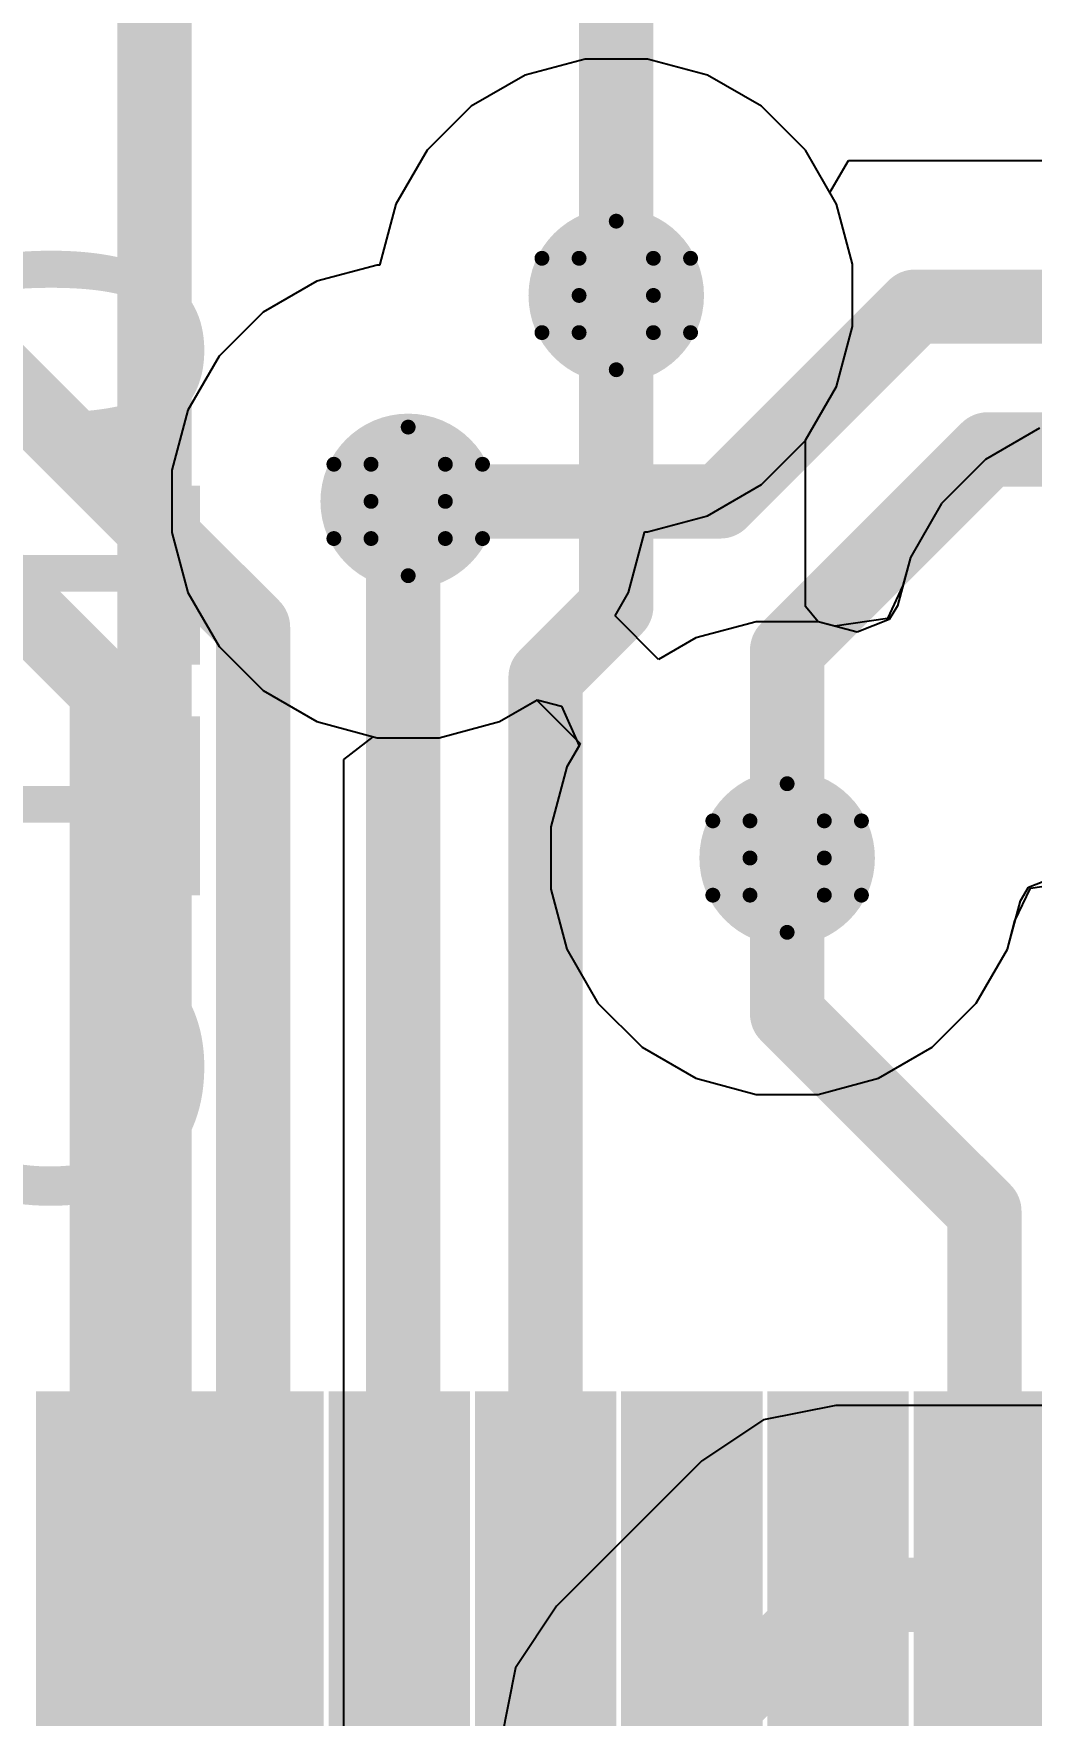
# Model space of a CAD drawing. Header units: inches. Extents: x -3 to 5437, y -3 to 5435.
# Drawn here: x 97.22 to 100.63, y 78.93 to 84.68 of the extents above; entities that cross this region are included whole.
import ezdxf

# ---------------------------------------------------------------- set-up
doc = ezdxf.new("R2010")
doc.units = ezdxf.units.IN
for name, color, linetype in [('Bottom Layer', 5, 'Continuous'), ('Drill Drawing', 1, 'Continuous'), ('GND', 16, 'Continuous'), ('PWR', 76, 'Continuous'), ('Top Layer', 1, 'Continuous'), ('Top Overlay', 2, 'Continuous'), ('Top Paste', 8, 'Continuous'), ('Top Solder', 216, 'Continuous'), ('Via Holes', 16, 'Continuous')]:
    doc.layers.add(name, color=color, linetype=linetype)
doc.styles.add('Arial', font='', dxfattribs={"height": 0.2})
doc.styles.get('Arial').set_extended_font_data('Arial')

# ---------------------------------------------------------------- blocks, each defined once
blk = doc.blocks.new('LQFP_144_20_20__162')
at = {"layer": 'Top Layer'}
for points in [[(-7.39, 9.9), (-7.39, 11.46), (-7.11, 11.46), (-7.11, 9.9)], [(-6.89, 9.9), (-6.89, 11.46), (-6.61, 11.46), (-6.61, 9.9)], [(-6.39, 9.9), (-6.39, 11.46), (-6.11, 11.46), (-6.11, 9.9)], [(-5.89, 9.9), (-5.89, 11.46), (-5.61, 11.46), (-5.61, 9.9)], [(-5.39, 9.9), (-5.39, 11.46), (-5.11, 11.46), (-5.11, 9.9)], [(-4.89, 9.9), (-4.89, 11.46), (-4.61, 11.46), (-4.61, 9.9)], [(-4.39, 9.9), (-4.39, 11.46), (-4.11, 11.46), (-4.11, 9.9)]]:
    blk.add_hatch(color=1, dxfattribs=at).paths.add_polyline_path(points)
at = {"layer": 'Top Paste'}
for points in [[(-7.39, 9.9), (-7.39, 11.46), (-7.11, 11.46), (-7.11, 9.9)], [(-6.89, 9.9), (-6.89, 11.46), (-6.61, 11.46), (-6.61, 9.9)], [(-6.39, 9.9), (-6.39, 11.46), (-6.11, 11.46), (-6.11, 9.9)], [(-5.89, 9.9), (-5.89, 11.46), (-5.61, 11.46), (-5.61, 9.9)], [(-5.39, 9.9), (-5.39, 11.46), (-5.11, 11.46), (-5.11, 9.9)], [(-4.89, 9.9), (-4.89, 11.46), (-4.61, 11.46), (-4.61, 9.9)], [(-4.39, 9.9), (-4.39, 11.46), (-4.11, 11.46), (-4.11, 9.9)]]:
    blk.add_hatch(color=8, dxfattribs=at).paths.add_polyline_path(points)
at = {"layer": 'Top Solder'}
for points in [[(-7.4916, 9.7984), (-7.4916, 11.5616), (-7.0084, 11.5616), (-7.0084, 9.7984)], [(-6.9916, 9.7984), (-6.9916, 11.5616), (-6.5084, 11.5616), (-6.5084, 9.7984)], [(-6.4916, 9.7984), (-6.4916, 11.5616), (-6.0084, 11.5616), (-6.0084, 9.7984)], [(-5.9916, 9.7984), (-5.9916, 11.5616), (-5.5084, 11.5616), (-5.5084, 9.7984)], [(-5.4916, 9.7984), (-5.4916, 11.5616), (-5.0084, 11.5616), (-5.0084, 9.7984)], [(-4.9916, 9.7984), (-4.9916, 11.5616), (-4.5084, 11.5616), (-4.5084, 9.7984)], [(-4.4916, 9.7984), (-4.4916, 11.5616), (-4.0084, 11.5616), (-4.0084, 9.7984)]]:
    blk.add_hatch(color=216, dxfattribs=at).paths.add_polyline_path(points)

msp = doc.modelspace()

# ---------------------------------------------------------------- hatches: boundary and pattern name
at = {"layer": 'Bottom Layer'}
h = msp.add_hatch(color=5, dxfattribs=at)
edge = h.paths.add_edge_path()
edge.add_arc((99.2124, 83.7875), 0.3, 0, 360)
h = msp.add_hatch(color=5, dxfattribs=at)
edge = h.paths.add_edge_path()
edge.add_arc((98.5012, 83.0834), 0.3, 0, 360)
h = msp.add_hatch(color=5, dxfattribs=at)
edge = h.paths.add_edge_path()
edge.add_arc((99.7966, 81.8642), 0.3, 0, 360)
at = {"layer": 'GND'}
h = msp.add_hatch(color=16, dxfattribs=at)
edge = h.paths.add_edge_path()
edge.add_arc((99.2124, 83.7875), 0.3, 0, 360)
h = msp.add_hatch(color=16, dxfattribs=at)
edge = h.paths.add_edge_path()
edge.add_arc((98.5012, 83.0834), 0.3, 0, 360)
h = msp.add_hatch(color=16, dxfattribs=at)
edge = h.paths.add_edge_path()
edge.add_arc((99.7966, 81.8642), 0.3, 0, 360)
at = {"layer": 'PWR'}
h = msp.add_hatch(color=76, dxfattribs=at)
edge = h.paths.add_edge_path()
edge.add_arc((99.2124, 83.7875), 0.3, 0, 360)
h = msp.add_hatch(color=76, dxfattribs=at)
edge = h.paths.add_edge_path()
edge.add_arc((98.5012, 83.0834), 0.3, 0, 360)
h = msp.add_hatch(color=76, dxfattribs=at)
edge = h.paths.add_edge_path()
edge.add_arc((99.7966, 81.8642), 0.3, 0, 360)
at = {"layer": 'Top Layer'}
h = msp.add_hatch(color=1, dxfattribs=at)
edge = h.paths.add_edge_path()
edge.add_arc((99.2124, 83.7875), 0.3, 0, 360)
h = msp.add_hatch(color=1, dxfattribs=at)
edge = h.paths.add_edge_path()
edge.add_arc((98.5012, 83.0834), 0.3, 0, 360)
h = msp.add_hatch(color=1, dxfattribs=at)
edge = h.paths.add_edge_path()
edge.add_arc((99.7966, 81.8642), 0.3, 0, 360)
at = {"layer": 'Via Holes'}
h = msp.add_hatch(color=7, dxfattribs=at)
edge = h.paths.add_edge_path()
edge.add_arc((99.2124, 83.7875), 0.15, 0, 360)
h = msp.add_hatch(color=7, dxfattribs=at)
edge = h.paths.add_edge_path()
edge.add_arc((98.5012, 83.0834), 0.15, 0, 360)
h = msp.add_hatch(color=7, dxfattribs=at)
edge = h.paths.add_edge_path()
edge.add_arc((99.7966, 81.8642), 0.15, 0, 360)

# ---------------------------------------------------------------- linework, layer by layer
at = {"layer": 'Bottom Layer'}
for p, q in [((98.8131, 82.3305), (98.9416, 82.4046)), ((98.9416, 82.4046), (99.0253, 82.3839)), ((99.0253, 82.3839), (99.0852, 82.2479)), ((98.2812, 82.2015), (98.3819, 82.2789)), ((98.3819, 82.2789), (98.3948, 82.2754)), ((98.3948, 82.2754), (98.6076, 82.2754)), ((98.6076, 82.2754), (98.8131, 82.3305)), ((99.0852, 82.2479), (99.0437, 82.1761)), ((98.2812, 74.5868), (98.2812, 82.2015)), ((99.0437, 82.1761), (98.9886, 81.9706)), ((98.9886, 81.9706), (98.9886, 81.7578)), ((98.9886, 81.7578), (99.0437, 81.5523)), ((100.594, 81.7182), (100.6216, 81.7645)), ((100.6216, 81.7645), (100.7316, 81.8079)), ((100.5495, 81.5523), (100.594, 81.7182)), ((99.0437, 81.5523), (99.15, 81.3681)), ((100.4432, 81.3681), (100.5495, 81.5523)), ((99.15, 81.3681), (99.3005, 81.2176)), ((100.2927, 81.2176), (100.4432, 81.3681)), ((99.3005, 81.2176), (99.4847, 81.1113)), ((100.1085, 81.1113), (100.2927, 81.2176)), ((99.4847, 81.1113), (99.6902, 81.0562)), ((99.903, 81.0562), (100.1085, 81.1113)), ((99.6902, 81.0562), (99.903, 81.0562)), ((99.9631, 79.9924), (99.7153, 79.9432)), ((101.6149, 79.9924), (99.9631, 79.9924)), ((99.7153, 79.9432), (99.5053, 79.8028)), ((99.5053, 79.8028), (99.0086, 79.3061)), ((99.0086, 79.3061), (98.8682, 79.0961)), ((98.8682, 79.0961), (98.819, 78.8483))]:
    msp.add_line(p, q, dxfattribs=at)
for points in [[(97.6337, 74.3186, 0.254, 0.254, 0), (97.6337, 88.735, 0.254, 0.254, 0)], [(99.2124, 83.7875, 0.254, 0.254, 0), (99.2124, 88.0364, 0.254, 0.254, 0)], [(99.568, 83.0834, 0.254, 0.254, 0), (100.2337, 83.7491, 0.254, 0.254, 0)], [(100.2337, 83.7491, 0.254, 0.254, 0), (119.0952, 83.7491, 0.254, 0.254, 0)], [(99.7966, 82.5754, 0.254, 0.254, 0), (100.4825, 83.2613, 0.254, 0.254, 0)], [(100.4825, 83.2613, 0.254, 0.254, 0), (129.3209, 83.2613, 0.254, 0.254, 0)], [(98.5012, 83.0834, 0.254, 0.254, 0), (99.568, 83.0834, 0.254, 0.254, 0)], [(99.7966, 81.8642, 0.254, 0.254, 0), (99.7966, 82.5754, 0.254, 0.254, 0)], [(99.4664, 78.8483, 0.254, 0.254, 0), (99.9631, 79.345, 0.254, 0.254, 0)], [(99.9631, 79.345, 0.254, 0.254, 0), (126.1022, 79.345, 0.254, 0.254, 0)], [(100.4578, 78.6092, 0.254, 0.254, 0), (100.7618, 78.9132, 0.254, 0.254, 0)], [(99.4664, 77.216, 0.254, 0.254, 0), (99.4664, 78.8483, 0.254, 0.254, 0)]]:
    msp.add_lwpolyline(points, format="xyseb", dxfattribs=at)
for points in [[(99.1489, 83.7875, 0.127, 0.127, 1), (99.2759, 83.7875, 0.127, 0.127, 1)], [(100.1702, 83.7491, 0.127, 0.127, 1), (100.2972, 83.7491, 0.127, 0.127, 1)], [(100.1702, 83.7491, 0.127, 0.127, 1), (100.2972, 83.7491, 0.127, 0.127, 1)], [(100.419, 83.2613, 0.127, 0.127, 1), (100.546, 83.2613, 0.127, 0.127, 1)], [(100.419, 83.2613, 0.127, 0.127, 1), (100.546, 83.2613, 0.127, 0.127, 1)], [(98.4377, 83.0834, 0.127, 0.127, 1), (98.5647, 83.0834, 0.127, 0.127, 1)], [(99.5045, 83.0834, 0.127, 0.127, 1), (99.6315, 83.0834, 0.127, 0.127, 1)], [(99.5045, 83.0834, 0.127, 0.127, 1), (99.6315, 83.0834, 0.127, 0.127, 1)], [(99.7331, 82.5754, 0.127, 0.127, 1), (99.8601, 82.5754, 0.127, 0.127, 1)], [(99.7331, 82.5754, 0.127, 0.127, 1), (99.8601, 82.5754, 0.127, 0.127, 1)], [(99.7331, 81.8642, 0.127, 0.127, 1), (99.8601, 81.8642, 0.127, 0.127, 1)], [(99.8996, 79.345, 0.127, 0.127, 1), (100.0266, 79.345, 0.127, 0.127, 1)], [(99.8996, 79.345, 0.127, 0.127, 1), (100.0266, 79.345, 0.127, 0.127, 1)], [(99.4029, 78.8483, 0.127, 0.127, 1), (99.5299, 78.8483, 0.127, 0.127, 1)], [(99.4029, 78.8483, 0.127, 0.127, 1), (99.5299, 78.8483, 0.127, 0.127, 1)]]:
    msp.add_lwpolyline(points, format="xyseb", close=True, dxfattribs=at)
at = {"layer": 'Drill Drawing'}
for points in [[(99.0854, 83.9145, 0.0508, 0.0508, 0), (99.2124, 84.0415, 0.0508, 0.0508, 0)], [(99.2124, 84.0415, 0.0508, 0.0508, 0), (99.3394, 83.9145, 0.0508, 0.0508, 0)], [(98.9584, 83.9145, 0.0508, 0.0508, 0), (99.0854, 83.7875, 0.0508, 0.0508, 0)], [(98.9584, 83.9145, 0.0508, 0.0508, 0), (99.0854, 83.9145, 0.0508, 0.0508, 0)], [(99.3394, 83.9145, 0.0508, 0.0508, 0), (99.4664, 83.9145, 0.0508, 0.0508, 0)], [(99.3394, 83.7875, 0.0508, 0.0508, 0), (99.4664, 83.9145, 0.0508, 0.0508, 0)], [(98.9584, 83.6605, 0.0508, 0.0508, 0), (99.0854, 83.7875, 0.0508, 0.0508, 0)], [(99.3394, 83.7875, 0.0508, 0.0508, 0), (99.4664, 83.6605, 0.0508, 0.0508, 0)], [(98.9584, 83.6605, 0.0508, 0.0508, 0), (99.0854, 83.6605, 0.0508, 0.0508, 0)], [(99.0854, 83.6605, 0.0508, 0.0508, 0), (99.2124, 83.5335, 0.0508, 0.0508, 0)], [(99.2124, 83.5335, 0.0508, 0.0508, 0), (99.3394, 83.6605, 0.0508, 0.0508, 0)], [(99.3394, 83.6605, 0.0508, 0.0508, 0), (99.4664, 83.6605, 0.0508, 0.0508, 0)], [(98.3742, 83.2104, 0.0508, 0.0508, 0), (98.5012, 83.3374, 0.0508, 0.0508, 0)], [(98.5012, 83.3374, 0.0508, 0.0508, 0), (98.6282, 83.2104, 0.0508, 0.0508, 0)], [(98.2472, 83.2104, 0.0508, 0.0508, 0), (98.3742, 83.0834, 0.0508, 0.0508, 0)], [(98.2472, 83.2104, 0.0508, 0.0508, 0), (98.3742, 83.2104, 0.0508, 0.0508, 0)], [(98.6282, 83.2104, 0.0508, 0.0508, 0), (98.7552, 83.2104, 0.0508, 0.0508, 0)], [(98.6282, 83.0834, 0.0508, 0.0508, 0), (98.7552, 83.2104, 0.0508, 0.0508, 0)], [(98.2472, 82.9564, 0.0508, 0.0508, 0), (98.3742, 83.0834, 0.0508, 0.0508, 0)], [(98.6282, 83.0834, 0.0508, 0.0508, 0), (98.7552, 82.9564, 0.0508, 0.0508, 0)], [(98.2472, 82.9564, 0.0508, 0.0508, 0), (98.3742, 82.9564, 0.0508, 0.0508, 0)], [(98.3742, 82.9564, 0.0508, 0.0508, 0), (98.5012, 82.8294, 0.0508, 0.0508, 0)], [(98.5012, 82.8294, 0.0508, 0.0508, 0), (98.6282, 82.9564, 0.0508, 0.0508, 0)], [(98.6282, 82.9564, 0.0508, 0.0508, 0), (98.7552, 82.9564, 0.0508, 0.0508, 0)], [(99.6696, 81.9912, 0.0508, 0.0508, 0), (99.7966, 82.1182, 0.0508, 0.0508, 0)], [(99.7966, 82.1182, 0.0508, 0.0508, 0), (99.9236, 81.9912, 0.0508, 0.0508, 0)], [(99.5426, 81.9912, 0.0508, 0.0508, 0), (99.6696, 81.8642, 0.0508, 0.0508, 0)], [(99.5426, 81.9912, 0.0508, 0.0508, 0), (99.6696, 81.9912, 0.0508, 0.0508, 0)], [(99.9236, 81.9912, 0.0508, 0.0508, 0), (100.0506, 81.9912, 0.0508, 0.0508, 0)], [(99.9236, 81.8642, 0.0508, 0.0508, 0), (100.0506, 81.9912, 0.0508, 0.0508, 0)], [(99.5426, 81.7372, 0.0508, 0.0508, 0), (99.6696, 81.8642, 0.0508, 0.0508, 0)], [(99.9236, 81.8642, 0.0508, 0.0508, 0), (100.0506, 81.7372, 0.0508, 0.0508, 0)], [(99.5426, 81.7372, 0.0508, 0.0508, 0), (99.6696, 81.7372, 0.0508, 0.0508, 0)], [(99.6696, 81.7372, 0.0508, 0.0508, 0), (99.7966, 81.6102, 0.0508, 0.0508, 0)], [(99.7966, 81.6102, 0.0508, 0.0508, 0), (99.9236, 81.7372, 0.0508, 0.0508, 0)], [(99.9236, 81.7372, 0.0508, 0.0508, 0), (100.0506, 81.7372, 0.0508, 0.0508, 0)]]:
    msp.add_lwpolyline(points, format="xyseb", dxfattribs=at)
for points in [[(99.1997, 84.0415, 0.0254, 0.0254, 1), (99.2251, 84.0415, 0.0254, 0.0254, 1)], [(99.1997, 84.0415, 0.0254, 0.0254, 1), (99.2251, 84.0415, 0.0254, 0.0254, 1)], [(98.9457, 83.9145, 0.0254, 0.0254, 1), (98.9711, 83.9145, 0.0254, 0.0254, 1)], [(98.9457, 83.9145, 0.0254, 0.0254, 1), (98.9711, 83.9145, 0.0254, 0.0254, 1)], [(99.0727, 83.9145, 0.0254, 0.0254, 1), (99.0981, 83.9145, 0.0254, 0.0254, 1)], [(99.0727, 83.9145, 0.0254, 0.0254, 1), (99.0981, 83.9145, 0.0254, 0.0254, 1)], [(99.3267, 83.9145, 0.0254, 0.0254, 1), (99.3521, 83.9145, 0.0254, 0.0254, 1)], [(99.3267, 83.9145, 0.0254, 0.0254, 1), (99.3521, 83.9145, 0.0254, 0.0254, 1)], [(99.4537, 83.9145, 0.0254, 0.0254, 1), (99.4791, 83.9145, 0.0254, 0.0254, 1)], [(99.4537, 83.9145, 0.0254, 0.0254, 1), (99.4791, 83.9145, 0.0254, 0.0254, 1)], [(99.0727, 83.7875, 0.0254, 0.0254, 1), (99.0981, 83.7875, 0.0254, 0.0254, 1)], [(99.0727, 83.7875, 0.0254, 0.0254, 1), (99.0981, 83.7875, 0.0254, 0.0254, 1)], [(99.3267, 83.7875, 0.0254, 0.0254, 1), (99.3521, 83.7875, 0.0254, 0.0254, 1)], [(99.3267, 83.7875, 0.0254, 0.0254, 1), (99.3521, 83.7875, 0.0254, 0.0254, 1)], [(98.9457, 83.6605, 0.0254, 0.0254, 1), (98.9711, 83.6605, 0.0254, 0.0254, 1)], [(98.9457, 83.6605, 0.0254, 0.0254, 1), (98.9711, 83.6605, 0.0254, 0.0254, 1)], [(99.0727, 83.6605, 0.0254, 0.0254, 1), (99.0981, 83.6605, 0.0254, 0.0254, 1)], [(99.0727, 83.6605, 0.0254, 0.0254, 1), (99.0981, 83.6605, 0.0254, 0.0254, 1)], [(99.3267, 83.6605, 0.0254, 0.0254, 1), (99.3521, 83.6605, 0.0254, 0.0254, 1)], [(99.3267, 83.6605, 0.0254, 0.0254, 1), (99.3521, 83.6605, 0.0254, 0.0254, 1)], [(99.4537, 83.6605, 0.0254, 0.0254, 1), (99.4791, 83.6605, 0.0254, 0.0254, 1)], [(99.4537, 83.6605, 0.0254, 0.0254, 1), (99.4791, 83.6605, 0.0254, 0.0254, 1)], [(99.1997, 83.5335, 0.0254, 0.0254, 1), (99.2251, 83.5335, 0.0254, 0.0254, 1)], [(99.1997, 83.5335, 0.0254, 0.0254, 1), (99.2251, 83.5335, 0.0254, 0.0254, 1)], [(98.4885, 83.3374, 0.0254, 0.0254, 1), (98.5139, 83.3374, 0.0254, 0.0254, 1)], [(98.4885, 83.3374, 0.0254, 0.0254, 1), (98.5139, 83.3374, 0.0254, 0.0254, 1)], [(98.2345, 83.2104, 0.0254, 0.0254, 1), (98.2599, 83.2104, 0.0254, 0.0254, 1)], [(98.2345, 83.2104, 0.0254, 0.0254, 1), (98.2599, 83.2104, 0.0254, 0.0254, 1)], [(98.3615, 83.2104, 0.0254, 0.0254, 1), (98.3869, 83.2104, 0.0254, 0.0254, 1)], [(98.3615, 83.2104, 0.0254, 0.0254, 1), (98.3869, 83.2104, 0.0254, 0.0254, 1)], [(98.6155, 83.2104, 0.0254, 0.0254, 1), (98.6409, 83.2104, 0.0254, 0.0254, 1)], [(98.6155, 83.2104, 0.0254, 0.0254, 1), (98.6409, 83.2104, 0.0254, 0.0254, 1)], [(98.7425, 83.2104, 0.0254, 0.0254, 1), (98.7679, 83.2104, 0.0254, 0.0254, 1)], [(98.7425, 83.2104, 0.0254, 0.0254, 1), (98.7679, 83.2104, 0.0254, 0.0254, 1)], [(98.3615, 83.0834, 0.0254, 0.0254, 1), (98.3869, 83.0834, 0.0254, 0.0254, 1)], [(98.3615, 83.0834, 0.0254, 0.0254, 1), (98.3869, 83.0834, 0.0254, 0.0254, 1)], [(98.6155, 83.0834, 0.0254, 0.0254, 1), (98.6409, 83.0834, 0.0254, 0.0254, 1)], [(98.6155, 83.0834, 0.0254, 0.0254, 1), (98.6409, 83.0834, 0.0254, 0.0254, 1)], [(98.2345, 82.9564, 0.0254, 0.0254, 1), (98.2599, 82.9564, 0.0254, 0.0254, 1)], [(98.2345, 82.9564, 0.0254, 0.0254, 1), (98.2599, 82.9564, 0.0254, 0.0254, 1)], [(98.3615, 82.9564, 0.0254, 0.0254, 1), (98.3869, 82.9564, 0.0254, 0.0254, 1)], [(98.3615, 82.9564, 0.0254, 0.0254, 1), (98.3869, 82.9564, 0.0254, 0.0254, 1)], [(98.6155, 82.9564, 0.0254, 0.0254, 1), (98.6409, 82.9564, 0.0254, 0.0254, 1)], [(98.6155, 82.9564, 0.0254, 0.0254, 1), (98.6409, 82.9564, 0.0254, 0.0254, 1)], [(98.7425, 82.9564, 0.0254, 0.0254, 1), (98.7679, 82.9564, 0.0254, 0.0254, 1)], [(98.7425, 82.9564, 0.0254, 0.0254, 1), (98.7679, 82.9564, 0.0254, 0.0254, 1)], [(98.4885, 82.8294, 0.0254, 0.0254, 1), (98.5139, 82.8294, 0.0254, 0.0254, 1)], [(98.4885, 82.8294, 0.0254, 0.0254, 1), (98.5139, 82.8294, 0.0254, 0.0254, 1)], [(99.7839, 82.1182, 0.0254, 0.0254, 1), (99.8093, 82.1182, 0.0254, 0.0254, 1)], [(99.7839, 82.1182, 0.0254, 0.0254, 1), (99.8093, 82.1182, 0.0254, 0.0254, 1)], [(99.5299, 81.9912, 0.0254, 0.0254, 1), (99.5553, 81.9912, 0.0254, 0.0254, 1)], [(99.5299, 81.9912, 0.0254, 0.0254, 1), (99.5553, 81.9912, 0.0254, 0.0254, 1)], [(99.6569, 81.9912, 0.0254, 0.0254, 1), (99.6823, 81.9912, 0.0254, 0.0254, 1)], [(99.6569, 81.9912, 0.0254, 0.0254, 1), (99.6823, 81.9912, 0.0254, 0.0254, 1)], [(99.9109, 81.9912, 0.0254, 0.0254, 1), (99.9363, 81.9912, 0.0254, 0.0254, 1)], [(99.9109, 81.9912, 0.0254, 0.0254, 1), (99.9363, 81.9912, 0.0254, 0.0254, 1)], [(100.0379, 81.9912, 0.0254, 0.0254, 1), (100.0633, 81.9912, 0.0254, 0.0254, 1)], [(100.0379, 81.9912, 0.0254, 0.0254, 1), (100.0633, 81.9912, 0.0254, 0.0254, 1)], [(99.6569, 81.8642, 0.0254, 0.0254, 1), (99.6823, 81.8642, 0.0254, 0.0254, 1)], [(99.6569, 81.8642, 0.0254, 0.0254, 1), (99.6823, 81.8642, 0.0254, 0.0254, 1)], [(99.9109, 81.8642, 0.0254, 0.0254, 1), (99.9363, 81.8642, 0.0254, 0.0254, 1)], [(99.9109, 81.8642, 0.0254, 0.0254, 1), (99.9363, 81.8642, 0.0254, 0.0254, 1)], [(99.5299, 81.7372, 0.0254, 0.0254, 1), (99.5553, 81.7372, 0.0254, 0.0254, 1)], [(99.5299, 81.7372, 0.0254, 0.0254, 1), (99.5553, 81.7372, 0.0254, 0.0254, 1)], [(99.6569, 81.7372, 0.0254, 0.0254, 1), (99.6823, 81.7372, 0.0254, 0.0254, 1)], [(99.6569, 81.7372, 0.0254, 0.0254, 1), (99.6823, 81.7372, 0.0254, 0.0254, 1)], [(99.9109, 81.7372, 0.0254, 0.0254, 1), (99.9363, 81.7372, 0.0254, 0.0254, 1)], [(99.9109, 81.7372, 0.0254, 0.0254, 1), (99.9363, 81.7372, 0.0254, 0.0254, 1)], [(100.0379, 81.7372, 0.0254, 0.0254, 1), (100.0633, 81.7372, 0.0254, 0.0254, 1)], [(100.0379, 81.7372, 0.0254, 0.0254, 1), (100.0633, 81.7372, 0.0254, 0.0254, 1)], [(99.7839, 81.6102, 0.0254, 0.0254, 1), (99.8093, 81.6102, 0.0254, 0.0254, 1)], [(99.7839, 81.6102, 0.0254, 0.0254, 1), (99.8093, 81.6102, 0.0254, 0.0254, 1)]]:
    msp.add_lwpolyline(points, format="xyseb", close=True, dxfattribs=at)
at = {"layer": 'GND'}
for p, q in [((99.106, 84.5955), (98.9005, 84.5405)), ((99.3188, 84.5955), (99.106, 84.5955)), ((99.5243, 84.5405), (99.3188, 84.5955)), ((98.9005, 84.5405), (98.7163, 84.4341)), ((99.7085, 84.4341), (99.5243, 84.5405)), ((98.7163, 84.4341), (98.5658, 84.2837)), ((99.859, 84.2837), (99.7085, 84.4341)), ((98.5658, 84.2837), (98.4595, 84.0994)), ((99.9653, 84.0994), (99.859, 84.2837)), ((98.4595, 84.0994), (98.4044, 83.8939)), ((100.0204, 83.8939), (99.9653, 84.0994)), ((98.3948, 83.8914), (98.1893, 83.8363)), ((98.4044, 83.8914), (98.3948, 83.8914)), ((98.4044, 83.8939), (98.4044, 83.8914)), ((100.0204, 83.6812), (100.0204, 83.8939)), ((98.1893, 83.8363), (98.0051, 83.73)), ((98.0051, 83.73), (97.8546, 83.5795)), ((99.9653, 83.4757), (100.0204, 83.6812)), ((97.8546, 83.5795), (97.7483, 83.3953)), ((99.859, 83.2914), (99.9653, 83.4757)), ((97.7483, 83.3953), (97.6932, 83.1898)), ((100.659, 83.3332), (100.4747, 83.2268)), ((99.7085, 83.141), (99.859, 83.2914)), ((100.4747, 83.2268), (100.3243, 83.0764)), ((97.6932, 83.1898), (97.6932, 82.977)), ((99.5243, 83.0346), (99.7085, 83.141)), ((99.3188, 82.9795), (99.5243, 83.0346)), ((100.3243, 83.0764), (100.2179, 82.8921)), ((97.6932, 82.977), (97.7483, 82.7715)), ((99.2541, 82.7715), (99.3092, 82.977)), ((99.3092, 82.977), (99.3092, 82.9795)), ((99.3092, 82.9795), (99.3188, 82.9795)), ((100.2179, 82.8921), (100.192, 82.7955)), ((100.192, 82.7955), (100.1394, 82.6832)), ((97.7483, 82.7715), (97.8546, 82.5873)), ((99.2083, 82.6922), (99.2541, 82.7715)), ((99.3571, 82.5434), (99.2083, 82.6922)), ((100.1394, 82.6832), (99.9596, 82.657)), ((99.6902, 82.6722), (99.4847, 82.6171)), ((99.903, 82.6722), (99.6902, 82.6722)), ((99.9596, 82.657), (99.903, 82.6722)), ((97.8546, 82.5873), (98.0051, 82.4368)), ((99.4847, 82.6171), (99.3571, 82.5434)), ((98.0051, 82.4368), (98.1893, 82.3305)), ((98.8131, 82.3305), (98.9407, 82.4042)), ((98.9407, 82.4042), (99.0895, 82.2554)), ((98.1893, 82.3305), (98.3948, 82.2754)), ((98.3948, 82.2754), (98.6076, 82.2754)), ((98.6076, 82.2754), (98.8131, 82.3305)), ((99.0895, 82.2554), (99.0437, 82.1761)), ((99.0437, 82.1761), (98.9886, 81.9706)), ((98.9886, 81.9706), (98.9886, 81.7578)), ((98.9886, 81.7578), (99.0437, 81.5523)), ((100.5754, 81.649), (100.628, 81.7612)), ((100.628, 81.7612), (100.8078, 81.7874)), ((100.5495, 81.5523), (100.5754, 81.649)), ((99.0437, 81.5523), (99.15, 81.3681)), ((100.4432, 81.3681), (100.5495, 81.5523)), ((99.15, 81.3681), (99.3005, 81.2176)), ((100.2927, 81.2176), (100.4432, 81.3681)), ((99.3005, 81.2176), (99.4847, 81.1113)), ((100.1085, 81.1113), (100.2927, 81.2176)), ((99.4847, 81.1113), (99.6902, 81.0562)), ((99.903, 81.0562), (100.1085, 81.1113)), ((99.6902, 81.0562), (99.903, 81.0562))]:
    msp.add_line(p, q, dxfattribs=at)
at = {"layer": 'PWR'}
for p, q in [((99.106, 84.5955), (98.9005, 84.5405)), ((99.3188, 84.5955), (99.106, 84.5955)), ((99.5243, 84.5405), (99.3188, 84.5955)), ((98.9005, 84.5405), (98.7163, 84.4341)), ((99.7085, 84.4341), (99.5243, 84.5405)), ((98.7163, 84.4341), (98.5658, 84.2837)), ((99.859, 84.2837), (99.7085, 84.4341)), ((98.5658, 84.2837), (98.4595, 84.0994)), ((99.9653, 84.0994), (99.859, 84.2837)), ((98.4595, 84.0994), (98.4044, 83.8939)), ((100.0204, 83.8939), (99.9653, 84.0994)), ((98.3948, 83.8914), (98.1893, 83.8363)), ((98.4044, 83.8914), (98.3948, 83.8914)), ((98.4044, 83.8939), (98.4044, 83.8914)), ((100.0204, 83.6812), (100.0204, 83.8939)), ((98.1893, 83.8363), (98.0051, 83.73)), ((98.0051, 83.73), (97.8546, 83.5795)), ((99.9653, 83.4757), (100.0204, 83.6812)), ((97.8546, 83.5795), (97.7483, 83.3953)), ((99.859, 83.2914), (99.9653, 83.4757)), ((97.7483, 83.3953), (97.6932, 83.1898)), ((100.659, 83.3332), (100.4747, 83.2268)), ((99.7085, 83.141), (99.859, 83.2914)), ((100.4747, 83.2268), (100.3243, 83.0764)), ((97.6932, 83.1898), (97.6932, 82.977)), ((99.5243, 83.0346), (99.7085, 83.141)), ((99.3188, 82.9795), (99.5243, 83.0346)), ((100.3243, 83.0764), (100.2179, 82.8921)), ((97.6932, 82.977), (97.7483, 82.7715)), ((99.2541, 82.7715), (99.3092, 82.977)), ((99.3092, 82.977), (99.3092, 82.9795)), ((99.3092, 82.9795), (99.3188, 82.9795)), ((100.2179, 82.8921), (100.192, 82.7955)), ((100.192, 82.7955), (100.1394, 82.6832)), ((97.7483, 82.7715), (97.8546, 82.5873)), ((99.2083, 82.6922), (99.2541, 82.7715)), ((99.3571, 82.5434), (99.2083, 82.6922)), ((100.1394, 82.6832), (99.9596, 82.657)), ((99.6902, 82.6722), (99.4847, 82.6171)), ((99.903, 82.6722), (99.6902, 82.6722)), ((99.9596, 82.657), (99.903, 82.6722)), ((97.8546, 82.5873), (98.0051, 82.4368)), ((99.4847, 82.6171), (99.3571, 82.5434)), ((98.0051, 82.4368), (98.1893, 82.3305)), ((98.8131, 82.3305), (98.9407, 82.4042)), ((98.9407, 82.4042), (99.0895, 82.2554)), ((98.1893, 82.3305), (98.3948, 82.2754)), ((98.3948, 82.2754), (98.6076, 82.2754)), ((98.6076, 82.2754), (98.8131, 82.3305)), ((99.0895, 82.2554), (99.0437, 82.1761)), ((99.0437, 82.1761), (98.9886, 81.9706)), ((98.9886, 81.9706), (98.9886, 81.7578)), ((98.9886, 81.7578), (99.0437, 81.5523)), ((100.5754, 81.649), (100.628, 81.7612)), ((100.628, 81.7612), (100.8078, 81.7874)), ((100.5495, 81.5523), (100.5754, 81.649)), ((99.0437, 81.5523), (99.15, 81.3681)), ((100.4432, 81.3681), (100.5495, 81.5523)), ((99.15, 81.3681), (99.3005, 81.2176)), ((100.2927, 81.2176), (100.4432, 81.3681)), ((99.3005, 81.2176), (99.4847, 81.1113)), ((100.1085, 81.1113), (100.2927, 81.2176)), ((99.4847, 81.1113), (99.6902, 81.0562)), ((99.903, 81.0562), (100.1085, 81.1113)), ((99.6902, 81.0562), (99.903, 81.0562))]:
    msp.add_line(p, q, dxfattribs=at)
at = {"layer": 'Top Layer'}
for p, q in [((99.9424, 84.1392), (100.0059, 84.2491)), ((100.0059, 84.2491), (108.9505, 84.2491)), ((99.9653, 84.0994), (99.9424, 84.1392)), ((100.0204, 83.8939), (99.9653, 84.0994)), ((100.0204, 83.6812), (100.0204, 83.8939)), ((99.9653, 83.4757), (100.0204, 83.6812)), ((99.8598, 83.293), (99.9653, 83.4757)), ((100.659, 83.3332), (100.4747, 83.2268)), ((99.8598, 82.7238), (99.8598, 83.293)), ((100.4747, 83.2268), (100.3243, 83.0764)), ((100.3243, 83.0764), (100.2179, 82.8921)), ((100.2179, 82.8921), (100.1735, 82.7263)), ((99.9022, 82.6722), (99.8598, 82.7238)), ((100.1459, 82.68), (100.0358, 82.6366)), ((100.1735, 82.7263), (100.1459, 82.68)), ((99.903, 82.6722), (99.9022, 82.6722)), ((100.0358, 82.6366), (99.903, 82.6722))]:
    msp.add_line(p, q, dxfattribs=at)
for points in [[(99.2124, 82.7238, 0.254, 0.254, 0), (99.2124, 83.7875, 0.254, 0.254, 0)], [(96.8802, 83.7438, 0.254, 0.254, 0), (97.9708, 82.6532, 0.254, 0.254, 0)], [(98.4838, 83.066, 0.254, 0.254, 0), (98.5012, 83.0834, 0.254, 0.254, 0)], [(96.8932, 83.0132, 0.254, 0.254, 0), (97.4708, 82.4355, 0.254, 0.254, 0)], [(98.4838, 79.1723, 0.254, 0.254, 0), (98.4838, 83.066, 0.254, 0.254, 0)], [(98.9708, 82.4822, 0.254, 0.254, 0), (99.2124, 82.7238, 0.254, 0.254, 0)], [(97.9708, 79.1593, 0.254, 0.254, 0), (97.9708, 82.6532, 0.254, 0.254, 0)], [(97.4708, 79.1593, 0.254, 0.254, 0), (97.4708, 82.4355, 0.254, 0.254, 0)], [(98.9708, 79.1593, 0.254, 0.254, 0), (98.9708, 82.4822, 0.254, 0.254, 0)], [(99.7966, 81.3308, 0.254, 0.254, 0), (99.7966, 81.8642, 0.254, 0.254, 0)], [(99.7966, 81.3308, 0.254, 0.254, 0), (100.4708, 80.6566, 0.254, 0.254, 0)], [(100.4708, 79.1593, 0.254, 0.254, 0), (100.4708, 80.6566, 0.254, 0.254, 0)], [(98.4708, 79.1593, 0.254, 0.254, 0), (98.4838, 79.1723, 0.254, 0.254, 0)], [(99.4686, 79.1571, 0.254, 0.254, 0), (99.4708, 79.1593, 0.254, 0.254, 0)], [(99.9708, 77.703, 0.254, 0.254, 0), (99.9708, 79.1593, 0.254, 0.254, 0)], [(99.4686, 77.2182, 0.254, 0.254, 0), (99.4686, 79.1571, 0.254, 0.254, 0)]]:
    msp.add_lwpolyline(points, format="xyseb", dxfattribs=at)
for points in [[(99.1489, 83.7875, 0.127, 0.127, 1), (99.2759, 83.7875, 0.127, 0.127, 1)], [(98.4377, 83.0834, 0.127, 0.127, 1), (98.5647, 83.0834, 0.127, 0.127, 1)], [(98.4203, 83.066, 0.127, 0.127, 1), (98.5473, 83.066, 0.127, 0.127, 1)], [(98.4203, 83.066, 0.127, 0.127, 1), (98.5473, 83.066, 0.127, 0.127, 1)], [(99.1489, 82.7238, 0.127, 0.127, 1), (99.2759, 82.7238, 0.127, 0.127, 1)], [(99.1489, 82.7238, 0.127, 0.127, 1), (99.2759, 82.7238, 0.127, 0.127, 1)], [(97.9073, 82.6532, 0.127, 0.127, 1), (98.0343, 82.6532, 0.127, 0.127, 1)], [(97.9073, 82.6532, 0.127, 0.127, 1), (98.0343, 82.6532, 0.127, 0.127, 1)], [(97.4073, 82.4355, 0.127, 0.127, 1), (97.5343, 82.4355, 0.127, 0.127, 1)], [(97.4073, 82.4355, 0.127, 0.127, 1), (97.5343, 82.4355, 0.127, 0.127, 1)], [(98.9073, 82.4822, 0.127, 0.127, 1), (99.0343, 82.4822, 0.127, 0.127, 1)], [(98.9073, 82.4822, 0.127, 0.127, 1), (99.0343, 82.4822, 0.127, 0.127, 1)], [(99.7331, 81.8642, 0.127, 0.127, 1), (99.8601, 81.8642, 0.127, 0.127, 1)], [(99.7331, 81.3308, 0.127, 0.127, 1), (99.8601, 81.3308, 0.127, 0.127, 1)], [(99.7331, 81.3308, 0.127, 0.127, 1), (99.8601, 81.3308, 0.127, 0.127, 1)], [(100.4073, 80.6566, 0.127, 0.127, 1), (100.5343, 80.6566, 0.127, 0.127, 1)], [(100.4073, 80.6566, 0.127, 0.127, 1), (100.5343, 80.6566, 0.127, 0.127, 1)], [(97.4073, 79.1593, 0.127, 0.127, 1), (97.5343, 79.1593, 0.127, 0.127, 1)], [(97.9073, 79.1593, 0.127, 0.127, 1), (98.0343, 79.1593, 0.127, 0.127, 1)], [(98.4073, 79.1593, 0.127, 0.127, 1), (98.5343, 79.1593, 0.127, 0.127, 1)], [(98.4203, 79.1723, 0.127, 0.127, 1), (98.5473, 79.1723, 0.127, 0.127, 1)], [(98.4203, 79.1723, 0.127, 0.127, 1), (98.5473, 79.1723, 0.127, 0.127, 1)], [(98.9073, 79.1593, 0.127, 0.127, 1), (99.0343, 79.1593, 0.127, 0.127, 1)], [(99.4073, 79.1593, 0.127, 0.127, 1), (99.5343, 79.1593, 0.127, 0.127, 1)], [(99.9073, 79.1593, 0.127, 0.127, 1), (100.0343, 79.1593, 0.127, 0.127, 1)], [(100.4073, 79.1593, 0.127, 0.127, 1), (100.5343, 79.1593, 0.127, 0.127, 1)], [(99.4051, 79.1571, 0.127, 0.127, 1), (99.5321, 79.1571, 0.127, 0.127, 1)], [(99.4051, 79.1571, 0.127, 0.127, 1), (99.5321, 79.1571, 0.127, 0.127, 1)]]:
    msp.add_lwpolyline(points, format="xyseb", close=True, dxfattribs=at)

# ---------------------------------------------------------------- block references
msp.add_blockref('LQFP_144_20_20__162', (104.7208, 68.4793))

# ---------------------------------------------------------------- texts
at = {"layer": 'Top Overlay', "style": 'Arial'}
msp.add_text('C110', height=1.016, rotation=90, dxfattribs=at).set_placement((97.7898, 80.6032))

doc.saveas('drawing.dxf')
